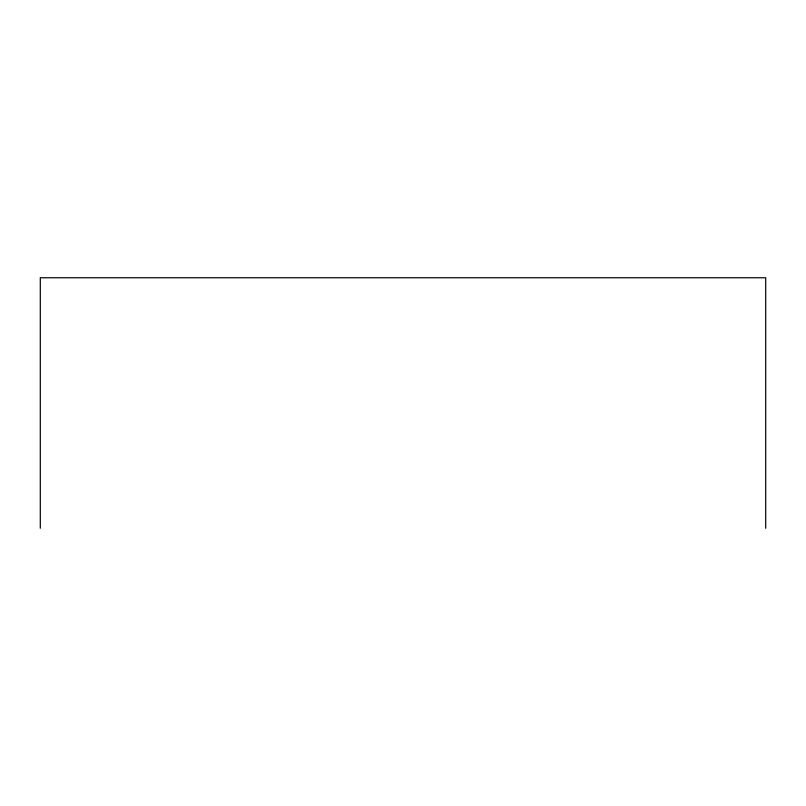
<?xml version="1.0" encoding="UTF-8"?>
<svg xmlns="http://www.w3.org/2000/svg" width="806" height="806" viewBox="0 0 806 806"><rect width="100%" height="100%" fill="white"/><g stroke="black" fill="none" stroke-linecap="round" stroke-linejoin="round"><path stroke-width="1.21" d="M765.7 528.252L765.7 277.748L40.3 277.748L40.3 528.252"/></g></svg>
